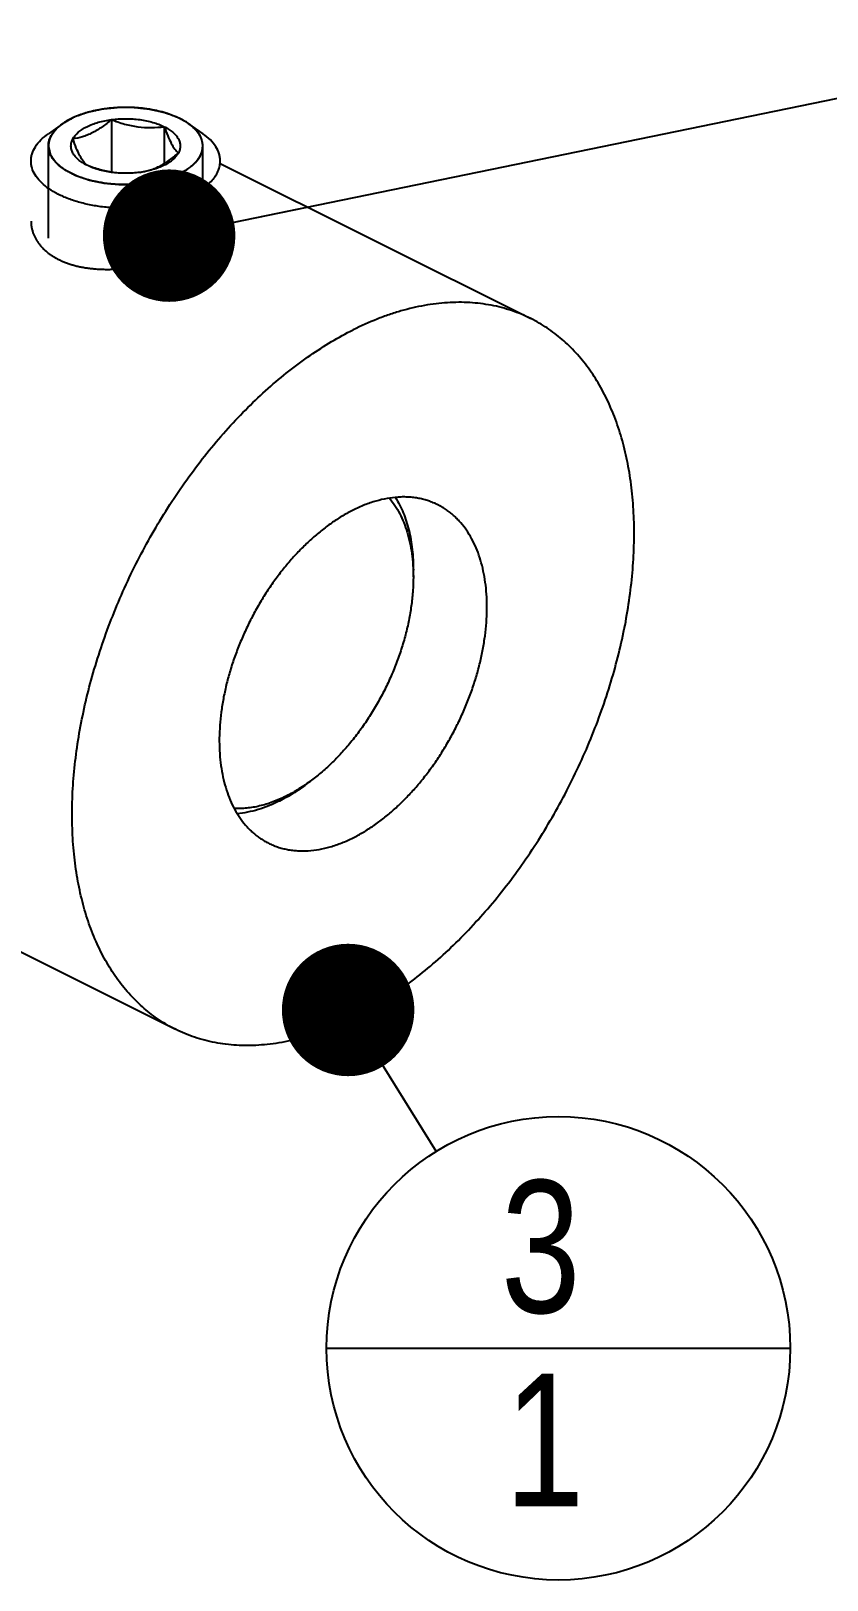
# Model space of a CAD drawing. Header units: millimetres. Extents: x 0 to 210, y 0 to 297.
# Drawn here: x 133.67 to 154.7, y 113.73 to 154.67 of the extents above; entities that cross this region are included whole.
import ezdxf

# ---------------------------------------------------------------- set-up
doc = ezdxf.new("R2010")
doc.units = ezdxf.units.MM
doc.header["$LTSCALE"] = 19.36
doc.layers.get('0').update_dxf_attribs({"linetype": 'CONTINUOUS'})
doc.layers.add('02___PRT_ALL_AXES', color=7, linetype='CONTINUOUS')
doc.styles.get("Standard").update_dxf_attribs({"font": 'txt', "width": 0.85})
doc.styles.add('TEXTSTYLE_5', font='txt', dxfattribs={"width": 0.7})
doc.dimstyles.get("Standard").update_dxf_attribs({"dimtxt": 3.5, "dimasz": 3.5, "dimexe": 1.5, "dimexo": 1, "dimtad": 1, "dimdec": 3, "dimtxsty": 'STANDARD', "dimblk": 'OPEN', "dimblk1": 'OPEN', "dimblk2": 'OPEN', "dimcen": 0.09, "dimadec": 3, "dimazin": 2, "dimtol": 1, "dimtp": 0.001, "dimtm": 0.001, "dimtfac": 1, "dimtdec": 3, "dimtofl": 0, "dimtmove": 0, "dimatfit": 3, "dimldrblk": 'OPEN', "dimfxl": 1, "dimtolj": 1, "dimarcsym": 0})

# ---------------------------------------------------------------- blocks, each defined once
blk = doc.blocks.new('_OPEN')
at = {"color": 0, "linetype": 'BYBLOCK'}
for p, q in [((0, 0), (-1, 0.214)), ((-1, -0.214), (0, 0)), ((-1, 0), (0, 0))]:
    blk.add_line(p, q, dxfattribs=at)
blk = doc.blocks.new('BOM BALLOON 3_BL4', base_point=(147.605, 119.856))
at = {"color": 2, "linetype": 'CONTINUOUS'}
blk.add_line((141.48, 119.856), (153.73, 119.856), dxfattribs=at)
blk.add_circle((147.605, 119.856), 6.125, dxfattribs=at)
at = {"color": 2, "linetype": 'CONTINUOUS', "style": 'TEXTSTYLE_5', "width": 0.808594}
for s, p in [('3', (146.086, 120.794)), ('1', (146.186, 115.681))]:
    blk.add_text(s, height=3.5, dxfattribs=at).set_placement(p)

msp = doc.modelspace()

# ---------------------------------------------------------------- linework, layer by layer
at = {"color": 2, "linetype": 'CONTINUOUS'}
for p, q in [((134.631, 152.3), (134.62, 152.294)), ((134.507, 152.221), (134.505, 152.22)), ((134.51, 152.223), (134.507, 152.221)), ((134.537, 152.241), (134.51, 152.223)), ((137.836, 152.22), (137.811, 152.237)), ((134.131, 149.193), (134.131, 151.631)), ((134.131, 151.631), (134.131, 151.62)), ((138.211, 149.333), (138.211, 151.631))]:
    msp.add_line(p, q, dxfattribs=at)
at = {"color": 7, "linetype": 'CONTINUOUS'}
for p, q in [((143.772, 140.241), (143.772, 140.417)), ((141.085, 134.867), (140.944, 134.761))]:
    msp.add_line(p, q, dxfattribs=at)
at = {"color": 2, "linetype": 'CONTINUOUS'}
for points, knots in [([(134.728, 152.352), (134.724, 152.35), (134.719, 152.347), (134.711, 152.343), (134.706, 152.34), (134.701, 152.338), (134.697, 152.336), (134.694, 152.335), (134.692, 152.333), (134.689, 152.332), (134.688, 152.331), (134.686, 152.33), (134.686, 152.33), (134.685, 152.33), (134.684, 152.329), (134.684, 152.329), (134.683, 152.329), (134.683, 152.329), (134.682, 152.328), (134.682, 152.328), (134.681, 152.327), (134.68, 152.327), (134.678, 152.326), (134.676, 152.325), (134.673, 152.323), (134.671, 152.322), (134.669, 152.321), (134.667, 152.32), (134.666, 152.319), (134.665, 152.319), (134.664, 152.319), (134.664, 152.318), (134.664, 152.318), (134.664, 152.318), (134.663, 152.318), (134.662, 152.317), (134.661, 152.317), (134.659, 152.316), (134.657, 152.314), (134.655, 152.313), (134.653, 152.312), (134.652, 152.312), (134.651, 152.311), (134.65, 152.311), (134.65, 152.311), (134.65, 152.311), (134.649, 152.31), (134.649, 152.31), (134.648, 152.31), (134.647, 152.309), (134.645, 152.308), (134.643, 152.307), (134.641, 152.306), (134.637, 152.303), (134.633, 152.301), (134.631, 152.3)], [0, 0, 0, 0, 0.125, 0.1875, 0.25, 0.3125, 0.34375, 0.375, 0.40625, 0.4375, 0.453125, 0.46875, 0.476562, 0.484375, 0.492188, 0.496094, 0.5, 0.503906, 0.507812, 0.515625, 0.523438, 0.53125, 0.546875, 0.5625, 0.59375, 0.609375, 0.625, 0.640625, 0.65625, 0.660156, 0.664062, 0.666016, 0.667969, 0.671875, 0.679688, 0.6875, 0.703125, 0.71875, 0.75, 0.78125, 0.796875, 0.8125, 0.820312, 0.828125, 0.832031, 0.833984, 0.835938, 0.839844, 0.84375, 0.859375, 0.875, 0.890625, 0.90625, 0.9375, 1, 1, 1, 1]), ([(134.832, 152.4), (134.828, 152.399), (134.822, 152.396), (134.814, 152.392), (134.808, 152.39), (134.803, 152.388), (134.799, 152.386), (134.796, 152.384), (134.793, 152.383), (134.791, 152.382), (134.789, 152.381), (134.788, 152.38), (134.787, 152.38), (134.786, 152.38), (134.785, 152.379), (134.785, 152.379), (134.784, 152.379), (134.784, 152.379), (134.783, 152.378), (134.782, 152.378), (134.781, 152.378), (134.78, 152.377), (134.778, 152.376), (134.776, 152.375), (134.773, 152.374), (134.771, 152.373), (134.769, 152.372), (134.767, 152.371), (134.765, 152.37), (134.764, 152.37), (134.764, 152.369), (134.764, 152.369), (134.763, 152.369), (134.763, 152.369), (134.762, 152.369), (134.761, 152.368), (134.76, 152.368), (134.758, 152.367), (134.756, 152.366), (134.753, 152.364), (134.752, 152.363), (134.75, 152.363), (134.749, 152.362), (134.749, 152.362), (134.748, 152.362), (134.748, 152.362), (134.748, 152.362), (134.747, 152.361), (134.746, 152.361), (134.745, 152.36), (134.743, 152.359), (134.741, 152.358), (134.739, 152.357), (134.734, 152.355), (134.731, 152.353), (134.728, 152.352)], [0, 0, 0, 0, 0.125, 0.1875, 0.25, 0.3125, 0.34375, 0.375, 0.40625, 0.4375, 0.453125, 0.46875, 0.476562, 0.484375, 0.492188, 0.496094, 0.5, 0.503906, 0.507812, 0.515625, 0.523438, 0.53125, 0.546875, 0.5625, 0.59375, 0.609375, 0.625, 0.640625, 0.65625, 0.660156, 0.664062, 0.666016, 0.667969, 0.671875, 0.679688, 0.6875, 0.703125, 0.71875, 0.75, 0.78125, 0.796875, 0.8125, 0.820312, 0.828125, 0.832031, 0.833984, 0.835938, 0.839844, 0.84375, 0.859375, 0.875, 0.890625, 0.90625, 0.9375, 1, 1, 1, 1]), ([(137.811, 152.237), (137.799, 152.244), (137.776, 152.256), (137.74, 152.276), (137.705, 152.295), (137.675, 152.311), (137.652, 152.324), (137.634, 152.334), (137.617, 152.344), (137.599, 152.353), (137.584, 152.361), (137.572, 152.368), (137.564, 152.373), (137.556, 152.377), (137.55, 152.38), (137.546, 152.382), (137.541, 152.385), (137.538, 152.387), (137.535, 152.388), (137.533, 152.389), (137.532, 152.39), (137.53, 152.391), (137.53, 152.391), (137.529, 152.392), (137.528, 152.392), (137.528, 152.392), (137.527, 152.393), (137.526, 152.393), (137.524, 152.393), (137.522, 152.394), (137.52, 152.395), (137.517, 152.396), (137.512, 152.398), (137.507, 152.4), (137.502, 152.402), (137.495, 152.404), (137.486, 152.407), (137.475, 152.411), (137.461, 152.416), (137.443, 152.423), (137.422, 152.43), (137.394, 152.441), (137.358, 152.453), (137.323, 152.466), (137.294, 152.476), (137.273, 152.484), (137.255, 152.49), (137.241, 152.496), (137.231, 152.499), (137.22, 152.503), (137.211, 152.506), (137.204, 152.509), (137.2, 152.511), (137.196, 152.512), (137.193, 152.513), (137.191, 152.514), (137.19, 152.514), (137.189, 152.514), (137.188, 152.515), (137.187, 152.515), (137.186, 152.515), (137.185, 152.515), (137.182, 152.516), (137.179, 152.517), (137.175, 152.518), (137.17, 152.519), (137.162, 152.52), (137.152, 152.523), (137.14, 152.525), (137.128, 152.528), (137.112, 152.532), (137.092, 152.536), (137.068, 152.541), (137.037, 152.548), (136.997, 152.557), (136.957, 152.566), (136.925, 152.573), (136.901, 152.579), (136.881, 152.583), (136.865, 152.587), (136.853, 152.589), (136.841, 152.592), (136.831, 152.594), (136.823, 152.596), (136.818, 152.597), (136.814, 152.598), (136.811, 152.599), (136.809, 152.599), (136.807, 152.6), (136.806, 152.6), (136.805, 152.6), (136.804, 152.6), (136.803, 152.6), (136.801, 152.6), (136.799, 152.601), (136.795, 152.601), (136.791, 152.602), (136.786, 152.602), (136.777, 152.603), (136.767, 152.604), (136.754, 152.606), (136.741, 152.607), (136.724, 152.609), (136.703, 152.611), (136.677, 152.614), (136.643, 152.618), (136.6, 152.622), (136.557, 152.627), (136.523, 152.631), (136.498, 152.633), (136.476, 152.636), (136.459, 152.638), (136.446, 152.639), (136.434, 152.64), (136.423, 152.641), (136.414, 152.642), (136.409, 152.643), (136.405, 152.643), (136.402, 152.644), (136.399, 152.644), (136.397, 152.644), (136.396, 152.644), (136.395, 152.644), (136.394, 152.644), (136.393, 152.644), (136.391, 152.644), (136.389, 152.644), (136.385, 152.645), (136.381, 152.645), (136.376, 152.645), (136.367, 152.645), (136.356, 152.645), (136.343, 152.645), (136.33, 152.645), (136.312, 152.645), (136.29, 152.645), (136.264, 152.645), (136.229, 152.645), (136.186, 152.645), (136.142, 152.645), (136.107, 152.646), (136.081, 152.646), (136.059, 152.646), (136.041, 152.646), (136.028, 152.646), (136.015, 152.646), (136.004, 152.646), (135.995, 152.646), (135.99, 152.646), (135.986, 152.646), (135.982, 152.646), (135.98, 152.646), (135.978, 152.646), (135.977, 152.646), (135.976, 152.646), (135.975, 152.646), (135.974, 152.646), (135.972, 152.646), (135.969, 152.645), (135.966, 152.645), (135.962, 152.645), (135.957, 152.644), (135.948, 152.643), (135.937, 152.642), (135.924, 152.641), (135.912, 152.64), (135.894, 152.638), (135.873, 152.636), (135.847, 152.633), (135.813, 152.63), (135.77, 152.625), (135.727, 152.621), (135.693, 152.618), (135.667, 152.615), (135.646, 152.613), (135.629, 152.611), (135.616, 152.61), (135.603, 152.609), (135.593, 152.607), (135.584, 152.607), (135.579, 152.606), (135.574, 152.606), (135.571, 152.605), (135.568, 152.605), (135.567, 152.605), (135.565, 152.605), (135.565, 152.605), (135.564, 152.604), (135.563, 152.604), (135.561, 152.604), (135.559, 152.603), (135.556, 152.603), (135.552, 152.602), (135.547, 152.601), (135.539, 152.599), (135.529, 152.597), (135.516, 152.594), (135.504, 152.592), (135.488, 152.588), (135.468, 152.584), (135.444, 152.579), (135.412, 152.572), (135.372, 152.563), (135.332, 152.555), (135.3, 152.548), (135.276, 152.543), (135.255, 152.538), (135.239, 152.535), (135.227, 152.532), (135.215, 152.53), (135.205, 152.528), (135.197, 152.526), (135.192, 152.525), (135.188, 152.524), (135.185, 152.523), (135.183, 152.523), (135.181, 152.523), (135.18, 152.522), (135.179, 152.522), (135.178, 152.522), (135.178, 152.522), (135.176, 152.521), (135.174, 152.52), (135.171, 152.519), (135.167, 152.518), (135.163, 152.516), (135.156, 152.514), (135.147, 152.511), (135.136, 152.507), (135.125, 152.503), (135.11, 152.498), (135.092, 152.492), (135.071, 152.484), (135.042, 152.474), (135.006, 152.461), (134.962, 152.446), (134.919, 152.431), (134.875, 152.416), (134.846, 152.405), (134.832, 152.4)], [0, 0, 0, 0, 0.015625, 0.03125, 0.046875, 0.0625, 0.070312, 0.078125, 0.085938, 0.09375, 0.101562, 0.105469, 0.109375, 0.113281, 0.115234, 0.117188, 0.119141, 0.121094, 0.12207, 0.123047, 0.123535, 0.124023, 0.124512, 0.124756, 0.125, 0.125244, 0.125488, 0.125977, 0.126465, 0.126953, 0.12793, 0.128906, 0.130859, 0.132812, 0.134766, 0.136719, 0.140625, 0.144531, 0.148438, 0.15625, 0.164062, 0.171875, 0.1875, 0.203125, 0.210938, 0.21875, 0.226562, 0.230469, 0.234375, 0.238281, 0.242188, 0.244141, 0.246094, 0.24707, 0.248047, 0.249023, 0.249512, 0.249756, 0.25, 0.250244, 0.250488, 0.250977, 0.251953, 0.25293, 0.253906, 0.255859, 0.257812, 0.261719, 0.265625, 0.269531, 0.273438, 0.28125, 0.289062, 0.296875, 0.3125, 0.328125, 0.335938, 0.34375, 0.351562, 0.355469, 0.359375, 0.363281, 0.367188, 0.369141, 0.371094, 0.37207, 0.373047, 0.374023, 0.374512, 0.374756, 0.375, 0.375244, 0.375488, 0.375977, 0.376953, 0.37793, 0.378906, 0.380859, 0.382812, 0.386719, 0.390625, 0.394531, 0.398438, 0.40625, 0.414062, 0.421875, 0.4375, 0.453125, 0.460938, 0.46875, 0.476562, 0.480469, 0.484375, 0.488281, 0.492188, 0.494141, 0.496094, 0.49707, 0.498047, 0.499023, 0.499512, 0.499756, 0.5, 0.500244, 0.500488, 0.500977, 0.501953, 0.50293, 0.503906, 0.505859, 0.507812, 0.511719, 0.515625, 0.519531, 0.523438, 0.53125, 0.539062, 0.546875, 0.5625, 0.578125, 0.585938, 0.59375, 0.601562, 0.605469, 0.609375, 0.613281, 0.617188, 0.619141, 0.621094, 0.62207, 0.623047, 0.624023, 0.624512, 0.624756, 0.625, 0.625244, 0.625488, 0.625977, 0.626953, 0.62793, 0.628906, 0.630859, 0.632812, 0.636719, 0.640625, 0.644531, 0.648438, 0.65625, 0.664062, 0.671875, 0.6875, 0.703125, 0.710938, 0.71875, 0.726562, 0.730469, 0.734375, 0.738281, 0.742188, 0.744141, 0.746094, 0.74707, 0.748047, 0.749023, 0.749512, 0.749756, 0.75, 0.750244, 0.750488, 0.750977, 0.751953, 0.75293, 0.753906, 0.755859, 0.757812, 0.761719, 0.765625, 0.769531, 0.773438, 0.78125, 0.789062, 0.796875, 0.8125, 0.828125, 0.835938, 0.84375, 0.851562, 0.855469, 0.859375, 0.863281, 0.867188, 0.869141, 0.871094, 0.87207, 0.873047, 0.874023, 0.874512, 0.874756, 0.875, 0.875244, 0.875488, 0.875977, 0.876953, 0.87793, 0.878906, 0.880859, 0.882812, 0.886719, 0.890625, 0.894531, 0.898438, 0.90625, 0.914062, 0.921875, 0.9375, 0.953125, 0.96875, 0.984375, 1, 1, 1, 1]), ([(134.505, 152.22), (134.498, 152.214), (134.484, 152.203), (134.467, 152.19), (134.453, 152.179), (134.443, 152.171), (134.432, 152.162), (134.422, 152.154), (134.413, 152.147), (134.407, 152.143), (134.404, 152.14), (134.401, 152.138), (134.399, 152.136), (134.397, 152.134), (134.395, 152.133), (134.395, 152.133), (134.394, 152.132), (134.393, 152.131), (134.393, 152.131), (134.391, 152.129), (134.389, 152.127), (134.386, 152.124), (134.383, 152.121), (134.379, 152.117), (134.373, 152.111), (134.363, 152.101), (134.348, 152.086), (134.334, 152.072), (134.324, 152.062), (134.318, 152.056), (134.314, 152.052), (134.31, 152.048), (134.307, 152.045), (134.305, 152.043), (134.304, 152.042), (134.303, 152.041), (134.302, 152.04), (134.302, 152.04), (134.301, 152.039), (134.3, 152.038), (134.299, 152.036), (134.297, 152.034), (134.296, 152.031), (134.293, 152.028), (134.289, 152.023), (134.283, 152.015), (134.276, 152.006), (134.269, 151.996), (134.262, 151.987), (134.255, 151.978), (134.249, 151.97), (134.244, 151.964), (134.241, 151.959), (134.237, 151.954), (134.234, 151.95), (134.232, 151.947), (134.231, 151.945), (134.229, 151.944), (134.228, 151.943), (134.228, 151.942), (134.227, 151.941), (134.227, 151.94), (134.227, 151.94), (134.227, 151.94), (134.226, 151.94), (134.226, 151.939), (134.225, 151.938), (134.225, 151.937), (134.224, 151.935), (134.223, 151.933), (134.221, 151.93), (134.219, 151.926), (134.217, 151.921), (134.214, 151.917), (134.211, 151.911), (134.207, 151.903), (134.202, 151.893), (134.197, 151.884), (134.192, 151.875), (134.187, 151.865), (134.183, 151.858), (134.18, 151.852), (134.179, 151.849), (134.177, 151.847), (134.176, 151.844), (134.175, 151.843), (134.175, 151.841), (134.174, 151.841), (134.174, 151.84), (134.174, 151.84), (134.174, 151.839), (134.173, 151.838), (134.173, 151.837), (134.172, 151.835), (134.171, 151.832), (134.17, 151.828), (134.169, 151.823), (134.167, 151.816), (134.163, 151.805), (134.158, 151.789), (134.153, 151.773), (134.149, 151.762), (134.147, 151.756), (134.146, 151.751), (134.145, 151.747), (134.144, 151.744), (134.143, 151.742), (134.143, 151.74), (134.142, 151.739), (134.142, 151.739), (134.142, 151.738), (134.142, 151.738), (134.142, 151.737), (134.142, 151.736), (134.142, 151.734), (134.141, 151.732), (134.141, 151.729), (134.141, 151.726), (134.14, 151.72), (134.139, 151.711), (134.138, 151.701), (134.137, 151.691), (134.136, 151.681), (134.134, 151.668), (134.133, 151.651), (134.131, 151.637), (134.131, 151.631)], [0, 0, 0, 0, 0.03125, 0.0625, 0.078125, 0.09375, 0.109375, 0.125, 0.140625, 0.148438, 0.152344, 0.15625, 0.160156, 0.164062, 0.165039, 0.166016, 0.166992, 0.167969, 0.169922, 0.171875, 0.175781, 0.179688, 0.1875, 0.195312, 0.203125, 0.21875, 0.25, 0.28125, 0.296875, 0.304688, 0.3125, 0.320312, 0.324219, 0.328125, 0.330078, 0.332031, 0.333008, 0.333984, 0.334961, 0.335938, 0.339844, 0.34375, 0.347656, 0.351562, 0.359375, 0.375, 0.390625, 0.40625, 0.421875, 0.4375, 0.453125, 0.460938, 0.46875, 0.476562, 0.484375, 0.488281, 0.492188, 0.494141, 0.496094, 0.498047, 0.499023, 0.499512, 0.5, 0.500488, 0.500977, 0.501953, 0.503906, 0.505859, 0.507812, 0.511719, 0.515625, 0.523438, 0.53125, 0.539062, 0.546875, 0.5625, 0.578125, 0.59375, 0.609375, 0.625, 0.640625, 0.648438, 0.652344, 0.65625, 0.660156, 0.664062, 0.665039, 0.666016, 0.666504, 0.666992, 0.667969, 0.669922, 0.671875, 0.675781, 0.679688, 0.6875, 0.695312, 0.703125, 0.71875, 0.75, 0.78125, 0.796875, 0.804688, 0.8125, 0.820312, 0.824219, 0.828125, 0.830078, 0.832031, 0.833008, 0.833496, 0.833984, 0.834961, 0.835938, 0.839844, 0.84375, 0.847656, 0.851562, 0.859375, 0.875, 0.890625, 0.90625, 0.921875, 0.9375, 0.96875, 1, 1, 1, 1]), ([(134.62, 152.294), (134.617, 152.292), (134.612, 152.289), (134.605, 152.285), (134.6, 152.281), (134.595, 152.278), (134.59, 152.275), (134.585, 152.272), (134.579, 152.269), (134.575, 152.266), (134.57, 152.263), (134.565, 152.26), (134.562, 152.258), (134.56, 152.256), (134.558, 152.255), (134.556, 152.254), (134.555, 152.253), (134.554, 152.253), (134.554, 152.253), (134.553, 152.252), (134.553, 152.252), (134.552, 152.251), (134.551, 152.251), (134.549, 152.249), (134.546, 152.248), (134.542, 152.245), (134.539, 152.243), (134.537, 152.241)], [0, 0, 0, 0, 0.125, 0.1875, 0.25, 0.3125, 0.375, 0.4375, 0.5, 0.5625, 0.625, 0.6875, 0.71875, 0.75, 0.78125, 0.796875, 0.8125, 0.820312, 0.828125, 0.832031, 0.835938, 0.84375, 0.859375, 0.875, 0.90625, 0.9375, 1, 1, 1, 1]), ([(138.211, 151.631), (138.21, 151.637), (138.209, 151.65), (138.207, 151.666), (138.206, 151.679), (138.205, 151.689), (138.204, 151.698), (138.203, 151.708), (138.202, 151.716), (138.201, 151.722), (138.201, 151.725), (138.201, 151.727), (138.2, 151.73), (138.2, 151.732), (138.2, 151.733), (138.2, 151.733), (138.2, 151.734), (138.2, 151.734), (138.2, 151.735), (138.199, 151.736), (138.199, 151.737), (138.198, 151.739), (138.197, 151.743), (138.196, 151.747), (138.195, 151.751), (138.193, 151.758), (138.189, 151.769), (138.185, 151.782), (138.182, 151.794), (138.179, 151.804), (138.176, 151.812), (138.174, 151.818), (138.173, 151.823), (138.172, 151.827), (138.171, 151.83), (138.17, 151.832), (138.169, 151.834), (138.169, 151.835), (138.169, 151.835), (138.169, 151.836), (138.169, 151.836), (138.168, 151.837), (138.168, 151.838), (138.167, 151.84), (138.166, 151.842), (138.164, 151.845), (138.163, 151.848), (138.16, 151.854), (138.155, 151.862), (138.15, 151.871), (138.145, 151.881), (138.14, 151.891), (138.135, 151.9), (138.13, 151.91), (138.126, 151.918), (138.123, 151.925), (138.121, 151.929), (138.119, 151.932), (138.118, 151.934), (138.117, 151.936), (138.116, 151.938), (138.115, 151.938), (138.115, 151.939), (138.115, 151.94), (138.114, 151.94), (138.113, 151.942), (138.112, 151.944), (138.11, 151.946), (138.108, 151.949), (138.105, 151.953), (138.1, 151.959), (138.095, 151.966), (138.088, 151.975), (138.081, 151.984), (138.074, 151.993), (138.068, 152.003), (138.061, 152.012), (138.055, 152.019), (138.051, 152.024), (138.049, 152.027), (138.047, 152.03), (138.046, 152.032), (138.044, 152.034), (138.043, 152.035), (138.043, 152.035), (138.043, 152.036), (138.042, 152.037), (138.041, 152.038), (138.04, 152.039), (138.038, 152.041), (138.035, 152.044), (138.031, 152.047), (138.027, 152.052), (138.021, 152.057), (138.011, 152.068), (138, 152.079), (137.988, 152.091), (137.98, 152.099), (137.973, 152.107), (137.967, 152.112), (137.963, 152.117), (137.959, 152.12), (137.956, 152.123), (137.955, 152.125), (137.953, 152.126), (137.952, 152.127), (137.952, 152.128), (137.951, 152.128), (137.951, 152.129), (137.95, 152.129), (137.949, 152.13), (137.947, 152.132), (137.944, 152.134), (137.941, 152.136), (137.938, 152.139), (137.932, 152.144), (137.923, 152.151), (137.912, 152.16), (137.901, 152.168), (137.89, 152.177), (137.876, 152.188), (137.858, 152.202), (137.843, 152.214), (137.836, 152.22)], [0, 0, 0, 0, 0.03125, 0.0625, 0.078125, 0.09375, 0.109375, 0.125, 0.140625, 0.148438, 0.152344, 0.15625, 0.160156, 0.164062, 0.165039, 0.166016, 0.166504, 0.166992, 0.167969, 0.169922, 0.171875, 0.175781, 0.179688, 0.1875, 0.195312, 0.203125, 0.21875, 0.25, 0.265625, 0.28125, 0.296875, 0.304688, 0.3125, 0.320312, 0.324219, 0.328125, 0.330078, 0.332031, 0.333008, 0.333496, 0.333984, 0.334961, 0.335938, 0.339844, 0.34375, 0.347656, 0.351562, 0.359375, 0.375, 0.390625, 0.40625, 0.421875, 0.4375, 0.453125, 0.46875, 0.476562, 0.484375, 0.488281, 0.492188, 0.496094, 0.498047, 0.499023, 0.5, 0.500977, 0.501953, 0.503906, 0.507812, 0.511719, 0.515625, 0.523438, 0.53125, 0.546875, 0.5625, 0.578125, 0.59375, 0.609375, 0.625, 0.640625, 0.648438, 0.652344, 0.65625, 0.660156, 0.664062, 0.665039, 0.666016, 0.666992, 0.667969, 0.669922, 0.671875, 0.675781, 0.679688, 0.6875, 0.695312, 0.703125, 0.71875, 0.75, 0.765625, 0.78125, 0.796875, 0.804688, 0.8125, 0.820312, 0.824219, 0.828125, 0.830078, 0.832031, 0.833008, 0.833496, 0.833984, 0.834961, 0.835938, 0.839844, 0.84375, 0.847656, 0.851562, 0.859375, 0.875, 0.890625, 0.90625, 0.921875, 0.9375, 0.96875, 1, 1, 1, 1]), ([(134.131, 151.62), (134.134, 151.608), (134.139, 151.583), (134.148, 151.546), (134.155, 151.515), (134.161, 151.49), (134.165, 151.472), (134.169, 151.457), (134.172, 151.444), (134.174, 151.437), (134.175, 151.43), (134.176, 151.426), (134.177, 151.421), (134.178, 151.417), (134.179, 151.414), (134.18, 151.412), (134.18, 151.41), (134.18, 151.408), (134.181, 151.407), (134.181, 151.406), (134.181, 151.405), (134.181, 151.405), (134.182, 151.404), (134.183, 151.403), (134.183, 151.402), (134.184, 151.4), (134.186, 151.398), (134.187, 151.396), (134.189, 151.393), (134.193, 151.388), (134.198, 151.381), (134.204, 151.372), (134.21, 151.363), (134.216, 151.354), (134.224, 151.342), (134.234, 151.328), (134.246, 151.31), (134.258, 151.293), (134.27, 151.275), (134.28, 151.26), (134.288, 151.248), (134.294, 151.24), (134.3, 151.231), (134.305, 151.224), (134.309, 151.218), (134.312, 151.213), (134.315, 151.21), (134.317, 151.207), (134.318, 151.205), (134.319, 151.203), (134.32, 151.202), (134.321, 151.201), (134.321, 151.201), (134.321, 151.2), (134.322, 151.2), (134.322, 151.2), (134.322, 151.199), (134.322, 151.199), (134.323, 151.199), (134.324, 151.198), (134.326, 151.196), (134.328, 151.194), (134.332, 151.191), (134.336, 151.188), (134.34, 151.184), (134.347, 151.179), (134.355, 151.172), (134.365, 151.164), (134.377, 151.153), (134.393, 151.14), (134.413, 151.124), (134.432, 151.108), (134.451, 151.092), (134.47, 151.076), (134.486, 151.063), (134.499, 151.052), (134.509, 151.044), (134.518, 151.036), (134.527, 151.03), (134.533, 151.024), (134.537, 151.021), (134.54, 151.019), (134.541, 151.018), (134.543, 151.017), (134.544, 151.016), (134.544, 151.015), (134.545, 151.015), (134.545, 151.014), (134.546, 151.014), (134.546, 151.014), (134.546, 151.014), (134.547, 151.013), (134.549, 151.012), (134.551, 151.011), (134.554, 151.009), (134.558, 151.008), (134.562, 151.005), (134.567, 151.003), (134.573, 150.999), (134.58, 150.996), (134.588, 150.991), (134.599, 150.986), (134.612, 150.979), (134.629, 150.97), (134.65, 150.959), (134.676, 150.945), (134.701, 150.931), (134.727, 150.918), (134.752, 150.904), (134.774, 150.893), (134.791, 150.884), (134.801, 150.878), (134.81, 150.874), (134.816, 150.87), (134.823, 150.867), (134.828, 150.864), (134.832, 150.862), (134.835, 150.86), (134.838, 150.859), (134.84, 150.858), (134.842, 150.857), (134.842, 150.856), (134.843, 150.856), (134.844, 150.856), (134.844, 150.856), (134.846, 150.855), (134.847, 150.855), (134.851, 150.853), (134.857, 150.851), (134.865, 150.849), (134.875, 150.845), (134.888, 150.841), (134.903, 150.836), (134.918, 150.83), (134.934, 150.825), (134.954, 150.818), (134.98, 150.809), (135.01, 150.799), (135.041, 150.788), (135.072, 150.778), (135.097, 150.769), (135.118, 150.762), (135.133, 150.756), (135.149, 150.751), (135.161, 150.747), (135.172, 150.743), (135.179, 150.741), (135.186, 150.738), (135.191, 150.737), (135.194, 150.736), (135.197, 150.735), (135.198, 150.734), (135.199, 150.734), (135.2, 150.733), (135.202, 150.733), (135.203, 150.733), (135.205, 150.733), (135.208, 150.732), (135.211, 150.731), (135.216, 150.73), (135.221, 150.729), (135.228, 150.728), (135.237, 150.726), (135.249, 150.724), (135.269, 150.719), (135.297, 150.714), (135.332, 150.706), (135.366, 150.699), (135.401, 150.692), (135.435, 150.685), (135.47, 150.678), (135.504, 150.671), (135.533, 150.665), (135.556, 150.66), (135.57, 150.658), (135.58, 150.655), (135.586, 150.654), (135.59, 150.653), (135.594, 150.653), (135.597, 150.652), (135.599, 150.652), (135.6, 150.651), (135.601, 150.651), (135.602, 150.651), (135.604, 150.651), (135.606, 150.651), (135.609, 150.651), (135.613, 150.65), (135.619, 150.65), (135.626, 150.649), (135.636, 150.648), (135.648, 150.647), (135.663, 150.646), (135.681, 150.644), (135.7, 150.642), (135.724, 150.64), (135.755, 150.638), (135.791, 150.634), (135.828, 150.631), (135.865, 150.628), (135.902, 150.624), (135.932, 150.622), (135.957, 150.62), (135.975, 150.618), (135.99, 150.617), (136.002, 150.615), (136.012, 150.615), (136.019, 150.614), (136.024, 150.614), (136.026, 150.613), (136.027, 150.613), (136.028, 150.613), (136.029, 150.613), (136.03, 150.613), (136.032, 150.613), (136.035, 150.613), (136.039, 150.613), (136.044, 150.613), (136.05, 150.614), (136.058, 150.614), (136.07, 150.614), (136.086, 150.614), (136.104, 150.615), (136.129, 150.615), (136.16, 150.616), (136.197, 150.616), (136.235, 150.617), (136.272, 150.618), (136.309, 150.618), (136.34, 150.619), (136.365, 150.619), (136.384, 150.62), (136.402, 150.62), (136.418, 150.62), (136.43, 150.621), (136.438, 150.621), (136.444, 150.621), (136.449, 150.621), (136.453, 150.621), (136.457, 150.621), (136.46, 150.621), (136.462, 150.621), (136.463, 150.621), (136.465, 150.622), (136.468, 150.622), (136.472, 150.622), (136.478, 150.623), (136.485, 150.624), (136.497, 150.626), (136.512, 150.628), (136.53, 150.63), (136.548, 150.632), (136.573, 150.635), (136.603, 150.639), (136.639, 150.644), (136.675, 150.648), (136.711, 150.653), (136.747, 150.657), (136.783, 150.662), (136.813, 150.666), (136.834, 150.669), (136.846, 150.67), (136.855, 150.671), (136.863, 150.672), (136.869, 150.673), (136.873, 150.674), (136.877, 150.674), (136.88, 150.674), (136.881, 150.675), (136.882, 150.675), (136.883, 150.675), (136.885, 150.675), (136.887, 150.676), (136.891, 150.677), (136.895, 150.678), (136.9, 150.679), (136.907, 150.681), (136.916, 150.683), (136.927, 150.686), (136.941, 150.689), (136.957, 150.694), (136.974, 150.698), (136.996, 150.703), (137.024, 150.71), (137.057, 150.718), (137.091, 150.727), (137.124, 150.735), (137.152, 150.742), (137.174, 150.748), (137.191, 150.752), (137.207, 150.756), (137.224, 150.76), (137.238, 150.764), (137.248, 150.766), (137.253, 150.767), (137.258, 150.768), (137.262, 150.769), (137.265, 150.77), (137.268, 150.771), (137.27, 150.771), (137.271, 150.772), (137.272, 150.772), (137.274, 150.773), (137.275, 150.774), (137.278, 150.775), (137.282, 150.776), (137.288, 150.779), (137.296, 150.782), (137.306, 150.786), (137.318, 150.791), (137.333, 150.797), (137.352, 150.805), (137.387, 150.818), (137.436, 150.838), (137.495, 150.862), (137.554, 150.886), (137.593, 150.902), (137.613, 150.909)], [0, 0, 0, 0, 0.015625, 0.03125, 0.046875, 0.054688, 0.0625, 0.070312, 0.074219, 0.078125, 0.080078, 0.082031, 0.083984, 0.085938, 0.086914, 0.087891, 0.088867, 0.089355, 0.089844, 0.090332, 0.090576, 0.09082, 0.091309, 0.091797, 0.092285, 0.092773, 0.09375, 0.094727, 0.095703, 0.097656, 0.101562, 0.105469, 0.109375, 0.113281, 0.117188, 0.125, 0.132812, 0.140625, 0.148438, 0.15625, 0.160156, 0.164062, 0.167969, 0.171875, 0.173828, 0.175781, 0.177734, 0.178711, 0.179688, 0.180176, 0.180664, 0.181152, 0.181396, 0.181641, 0.181763, 0.181824, 0.181885, 0.182007, 0.182129, 0.182617, 0.183594, 0.18457, 0.185547, 0.1875, 0.189453, 0.191406, 0.195312, 0.199219, 0.203125, 0.210938, 0.21875, 0.226562, 0.234375, 0.242188, 0.25, 0.253906, 0.257812, 0.261719, 0.265625, 0.267578, 0.269531, 0.270508, 0.270996, 0.271484, 0.271973, 0.272217, 0.272461, 0.272583, 0.272705, 0.272827, 0.272949, 0.273193, 0.273438, 0.274414, 0.275391, 0.276367, 0.277344, 0.279297, 0.28125, 0.283203, 0.285156, 0.289062, 0.292969, 0.296875, 0.304688, 0.3125, 0.320312, 0.328125, 0.335938, 0.34375, 0.347656, 0.351562, 0.353516, 0.355469, 0.357422, 0.359375, 0.360352, 0.361328, 0.362305, 0.362793, 0.363281, 0.363525, 0.363647, 0.36377, 0.364014, 0.364258, 0.364746, 0.365234, 0.367188, 0.369141, 0.371094, 0.375, 0.378906, 0.382812, 0.386719, 0.390625, 0.398438, 0.40625, 0.414062, 0.421875, 0.429688, 0.433594, 0.4375, 0.441406, 0.445312, 0.447266, 0.449219, 0.451172, 0.452148, 0.453125, 0.453613, 0.454102, 0.454346, 0.45459, 0.454834, 0.455078, 0.455566, 0.456055, 0.457031, 0.458008, 0.458984, 0.460938, 0.462891, 0.464844, 0.46875, 0.476562, 0.484375, 0.492188, 0.5, 0.507812, 0.515625, 0.523438, 0.53125, 0.535156, 0.539062, 0.541016, 0.541992, 0.542969, 0.543945, 0.544434, 0.544922, 0.545166, 0.54541, 0.545654, 0.545898, 0.546387, 0.546875, 0.547852, 0.548828, 0.550781, 0.552734, 0.554688, 0.558594, 0.5625, 0.566406, 0.570312, 0.578125, 0.585938, 0.59375, 0.601562, 0.609375, 0.617188, 0.621094, 0.625, 0.628906, 0.630859, 0.632812, 0.634766, 0.635742, 0.635986, 0.63623, 0.636353, 0.636475, 0.636719, 0.637207, 0.637695, 0.638672, 0.639648, 0.640625, 0.642578, 0.644531, 0.648438, 0.652344, 0.65625, 0.664062, 0.671875, 0.679688, 0.6875, 0.695312, 0.703125, 0.707031, 0.710938, 0.714844, 0.71875, 0.720703, 0.722656, 0.723633, 0.724609, 0.725586, 0.726562, 0.727051, 0.727295, 0.727539, 0.728027, 0.728516, 0.729492, 0.730469, 0.732422, 0.734375, 0.738281, 0.742188, 0.746094, 0.75, 0.757812, 0.765625, 0.773438, 0.78125, 0.789062, 0.796875, 0.804688, 0.808594, 0.810547, 0.8125, 0.814453, 0.81543, 0.816406, 0.817383, 0.817871, 0.818115, 0.818359, 0.818604, 0.818848, 0.819336, 0.820312, 0.821289, 0.822266, 0.824219, 0.826172, 0.828125, 0.832031, 0.835938, 0.839844, 0.84375, 0.851562, 0.859375, 0.867188, 0.875, 0.882812, 0.886719, 0.890625, 0.894531, 0.898438, 0.902344, 0.904297, 0.905273, 0.90625, 0.907227, 0.908203, 0.908691, 0.90918, 0.909424, 0.909668, 0.910156, 0.910645, 0.911133, 0.912109, 0.914062, 0.916016, 0.917969, 0.921875, 0.925781, 0.929688, 0.9375, 0.953125, 0.96875, 0.984375, 1, 1, 1, 1]), ([(137.613, 150.909), (137.624, 150.916), (137.646, 150.928), (137.673, 150.943), (137.694, 150.956), (137.711, 150.965), (137.727, 150.974), (137.743, 150.984), (137.757, 150.991), (137.766, 150.997), (137.772, 151), (137.776, 151.002), (137.78, 151.004), (137.783, 151.006), (137.785, 151.007), (137.786, 151.008), (137.787, 151.008), (137.787, 151.009), (137.788, 151.009), (137.79, 151.011), (137.792, 151.012), (137.795, 151.014), (137.8, 151.018), (137.806, 151.022), (137.813, 151.028), (137.822, 151.035), (137.834, 151.043), (137.848, 151.054), (137.862, 151.064), (137.876, 151.075), (137.89, 151.086), (137.902, 151.094), (137.911, 151.101), (137.918, 151.107), (137.924, 151.111), (137.929, 151.115), (137.932, 151.117), (137.934, 151.118), (137.936, 151.12), (137.937, 151.12), (137.937, 151.121), (137.938, 151.121), (137.938, 151.122), (137.939, 151.123), (137.94, 151.124), (137.942, 151.126), (137.945, 151.128), (137.947, 151.131), (137.951, 151.135), (137.957, 151.141), (137.966, 151.15), (137.977, 151.161), (137.988, 151.172), (137.999, 151.183), (138.01, 151.194), (138.019, 151.204), (138.027, 151.211), (138.032, 151.217), (138.037, 151.222), (138.042, 151.227), (138.046, 151.23), (138.048, 151.233), (138.05, 151.235), (138.051, 151.236), (138.052, 151.237), (138.053, 151.238), (138.054, 151.238), (138.054, 151.239), (138.054, 151.239), (138.054, 151.24), (138.055, 151.24), (138.056, 151.242), (138.057, 151.243), (138.058, 151.245), (138.06, 151.248), (138.063, 151.252), (138.066, 151.257), (138.07, 151.263), (138.074, 151.269), (138.08, 151.277), (138.087, 151.287), (138.095, 151.299), (138.103, 151.311), (138.111, 151.323), (138.118, 151.333), (138.123, 151.341), (138.127, 151.347), (138.131, 151.352), (138.134, 151.356), (138.136, 151.359), (138.137, 151.361), (138.139, 151.363), (138.139, 151.364), (138.14, 151.365), (138.141, 151.366), (138.141, 151.367), (138.141, 151.367), (138.142, 151.368), (138.142, 151.369), (138.143, 151.371), (138.144, 151.374), (138.145, 151.378), (138.147, 151.383), (138.15, 151.389), (138.152, 151.395), (138.155, 151.401), (138.158, 151.409), (138.162, 151.419), (138.167, 151.431), (138.172, 151.443), (138.176, 151.455), (138.181, 151.466), (138.184, 151.474), (138.186, 151.48), (138.188, 151.485), (138.19, 151.489), (138.191, 151.491), (138.192, 151.493), (138.192, 151.495), (138.192, 151.495), (138.193, 151.496), (138.193, 151.496), (138.193, 151.497), (138.193, 151.498), (138.193, 151.499), (138.193, 151.502), (138.194, 151.504), (138.194, 151.507), (138.195, 151.512), (138.196, 151.519), (138.197, 151.529), (138.199, 151.542), (138.2, 151.555), (138.202, 151.567), (138.204, 151.584), (138.207, 151.605), (138.209, 151.622), (138.211, 151.631)], [0, 0, 0, 0, 0.03125, 0.0625, 0.078125, 0.09375, 0.109375, 0.125, 0.140625, 0.148438, 0.152344, 0.15625, 0.160156, 0.164062, 0.165039, 0.166016, 0.166504, 0.166992, 0.167969, 0.169922, 0.171875, 0.175781, 0.179688, 0.1875, 0.195312, 0.203125, 0.21875, 0.234375, 0.25, 0.265625, 0.28125, 0.296875, 0.304688, 0.3125, 0.320312, 0.324219, 0.328125, 0.330078, 0.332031, 0.333008, 0.333496, 0.333984, 0.334961, 0.335938, 0.337891, 0.339844, 0.34375, 0.347656, 0.351562, 0.359375, 0.375, 0.390625, 0.40625, 0.421875, 0.4375, 0.453125, 0.460938, 0.46875, 0.476562, 0.484375, 0.488281, 0.492188, 0.494141, 0.496094, 0.498047, 0.499023, 0.499512, 0.5, 0.500488, 0.500977, 0.501953, 0.503906, 0.505859, 0.507812, 0.511719, 0.515625, 0.523438, 0.53125, 0.539062, 0.546875, 0.5625, 0.578125, 0.59375, 0.609375, 0.625, 0.632812, 0.640625, 0.648438, 0.652344, 0.65625, 0.660156, 0.662109, 0.664062, 0.665039, 0.666016, 0.666504, 0.666992, 0.667969, 0.669922, 0.671875, 0.675781, 0.679688, 0.6875, 0.695312, 0.703125, 0.710938, 0.71875, 0.734375, 0.75, 0.765625, 0.78125, 0.796875, 0.804688, 0.8125, 0.820312, 0.824219, 0.828125, 0.830078, 0.832031, 0.833008, 0.833496, 0.833984, 0.834961, 0.835938, 0.837891, 0.839844, 0.84375, 0.847656, 0.851562, 0.859375, 0.875, 0.890625, 0.90625, 0.921875, 0.9375, 0.96875, 1, 1, 1, 1])]:
    msp.add_open_spline(points, degree=3, knots=knots, dxfattribs=at)
at = {"color": 7, "linetype": 'CONTINUOUS'}
for points, knots in [([(144.417, 142.149), (144.378, 142.169), (144.298, 142.205), (144.175, 142.252), (144.048, 142.29), (143.918, 142.319), (143.784, 142.34), (143.648, 142.352), (143.508, 142.356), (143.318, 142.349), (143.074, 142.319), (142.777, 142.249), (142.477, 142.146), (142.28, 142.057), (142.181, 142.007)], [0, 0, 0, 0, 0.056412, 0.112996, 0.169919, 0.227347, 0.285433, 0.344324, 0.404153, 0.465041, 0.59036, 0.721022, 0.857487, 1, 1, 1, 1]), ([(142.181, 133.347), (142.273, 133.393), (142.457, 133.494), (142.727, 133.668), (142.993, 133.865), (143.254, 134.084), (143.509, 134.324), (143.757, 134.584), (143.995, 134.862), (144.222, 135.157), (144.437, 135.466), (144.639, 135.789), (144.827, 136.122), (144.999, 136.465), (145.155, 136.815), (145.293, 137.17), (145.413, 137.527), (145.514, 137.886), (145.595, 138.244), (145.656, 138.598), (145.697, 138.947), (145.718, 139.288), (145.717, 139.62), (145.696, 139.94), (145.654, 140.248), (145.591, 140.54), (145.509, 140.816), (145.407, 141.073), (145.285, 141.311), (145.146, 141.527), (145.013, 141.689), (144.9, 141.807), (144.811, 141.888), (144.718, 141.963), (144.621, 142.032), (144.521, 142.095), (144.452, 142.132), (144.417, 142.149)], [0, 0, 0, 0, 0.029379, 0.059824, 0.091293, 0.123726, 0.157049, 0.191169, 0.225985, 0.261385, 0.297247, 0.333447, 0.369852, 0.40633, 0.442746, 0.478967, 0.514862, 0.550304, 0.585172, 0.619353, 0.652744, 0.685254, 0.716804, 0.747334, 0.776801, 0.805186, 0.832491, 0.858749, 0.884021, 0.908401, 0.932015, 0.943588, 0.95503, 0.966367, 0.977624, 0.988825, 1, 1, 1, 1]), ([(143.141, 142.325), (143.193, 142.263), (143.291, 142.13), (143.417, 141.912), (143.526, 141.674), (143.615, 141.418), (143.685, 141.144), (143.735, 140.855), (143.765, 140.552), (143.772, 140.346), (143.772, 140.241)], [0, 0, 0, 0, 0.109249, 0.222321, 0.33974, 0.461875, 0.588946, 0.721036, 0.858104, 1, 1, 1, 1]), ([(143.299, 142.344), (143.338, 142.281), (143.412, 142.148), (143.507, 141.937), (143.588, 141.713), (143.655, 141.475), (143.707, 141.225), (143.745, 140.965), (143.767, 140.694), (143.772, 140.51), (143.772, 140.417)], [0, 0, 0, 0, 0.11132, 0.226253, 0.345049, 0.467872, 0.594803, 0.725852, 0.860958, 1, 1, 1, 1]), ([(142.181, 142.007), (142.089, 141.961), (141.905, 141.86), (141.635, 141.687), (141.369, 141.49), (141.108, 141.271), (140.853, 141.031), (140.605, 140.771), (140.367, 140.492), (140.14, 140.198), (139.925, 139.888), (139.722, 139.566), (139.535, 139.232), (139.363, 138.89), (139.207, 138.54), (139.069, 138.185), (138.949, 137.827), (138.848, 137.469), (138.767, 137.111), (138.705, 136.757), (138.665, 136.408), (138.644, 136.067), (138.645, 135.735), (138.666, 135.414), (138.708, 135.107), (138.771, 134.814), (138.853, 134.539), (138.955, 134.282), (139.077, 134.044), (139.216, 133.828), (139.348, 133.665), (139.462, 133.548), (139.551, 133.467), (139.644, 133.391), (139.741, 133.322), (139.841, 133.26), (139.91, 133.223), (139.945, 133.205)], [0, 0, 0, 0, 0.029379, 0.059824, 0.091293, 0.123726, 0.157049, 0.191169, 0.225985, 0.261385, 0.297247, 0.333447, 0.369852, 0.40633, 0.442746, 0.478967, 0.514862, 0.550304, 0.585172, 0.619353, 0.652744, 0.685254, 0.716804, 0.747334, 0.776801, 0.805186, 0.832491, 0.858749, 0.884021, 0.908401, 0.932015, 0.943588, 0.95503, 0.966367, 0.977624, 0.988825, 1, 1, 1, 1]), ([(143.772, 140.241), (143.772, 140.121), (143.763, 139.879), (143.726, 139.511), (143.665, 139.137), (143.58, 138.759), (143.472, 138.379), (143.342, 138.001), (143.19, 137.626), (143.018, 137.259), (142.827, 136.901), (142.619, 136.555), (142.394, 136.223), (142.155, 135.909), (141.903, 135.614), (141.641, 135.341), (141.369, 135.091), (141.18, 134.938), (141.085, 134.867)], [0, 0, 0, 0, 0.057721, 0.117265, 0.178434, 0.241004, 0.304723, 0.36932, 0.434511, 0.5, 0.565489, 0.63068, 0.695277, 0.758996, 0.821566, 0.882735, 0.942279, 1, 1, 1, 1]), ([(140.944, 134.761), (140.83, 134.675), (140.6, 134.517), (140.358, 134.38), (140.236, 134.319)], [0, 0, 0, 0, 0.511427, 1, 1, 1, 1]), ([(141.085, 134.867), (140.977, 134.786), (140.759, 134.635), (140.529, 134.505), (140.413, 134.448)], [0, 0, 0, 0, 0.511427, 1, 1, 1, 1]), ([(140.413, 134.448), (140.298, 134.39), (140.069, 134.289), (139.773, 134.198), (139.54, 134.151), (139.371, 134.128), (139.204, 134.117), (139.094, 134.118), (139.039, 134.121)], [0, 0, 0, 0, 0.269919, 0.525767, 0.648737, 0.768599, 0.88559, 1, 1, 1, 1]), ([(140.236, 134.319), (140.143, 134.273), (139.958, 134.189), (139.675, 134.089), (139.396, 134.019), (139.21, 133.991), (139.118, 133.983)], [0, 0, 0, 0, 0.26543, 0.520271, 0.764894, 1, 1, 1, 1]), ([(139.945, 133.205), (139.984, 133.186), (140.064, 133.149), (140.187, 133.103), (140.314, 133.065), (140.444, 133.036), (140.578, 133.015), (140.714, 133.003), (140.853, 132.999), (141.044, 133.005), (141.288, 133.036), (141.584, 133.106), (141.885, 133.209), (142.082, 133.298), (142.181, 133.347)], [0, 0, 0, 0, 0.056412, 0.112996, 0.169919, 0.227347, 0.285433, 0.344324, 0.404153, 0.465041, 0.59036, 0.721022, 0.857487, 1, 1, 1, 1])]:
    msp.add_open_spline(points, degree=3, knots=knots, dxfattribs=at)
at = {"layer": '02___PRT_ALL_AXES', "color": 7, "linetype": 'CONTINUOUS'}
for p, q in [((135.797, 152.328), (135.797, 150.938)), ((134.505, 152.22), (134.129, 151.954)), ((137.191, 152.141), (137.191, 151.168)), ((137.836, 152.22), (138.212, 151.954)), ((138.671, 151.172), (146.877, 147.069)), ((129, 132.528), (137.485, 128.286))]:
    msp.add_line(p, q, dxfattribs=at)
for points, knots in [([(134.505, 152.22), (134.522, 152.232), (134.594, 152.28), (134.669, 152.322), (134.728, 152.352)], [0, 0, 0, 0, 0.23963, 1, 1, 1, 1]), ([(137.836, 152.22), (137.744, 152.284), (137.533, 152.4), (137.176, 152.527), (136.773, 152.614), (136.342, 152.655), (135.903, 152.65), (135.477, 152.598), (135.083, 152.503), (134.839, 152.407), (134.728, 152.352)], [0, 0, 0, 0, 0.10444, 0.222519, 0.351251, 0.486551, 0.623742, 0.757989, 0.884703, 1, 1, 1, 1]), ([(134.776, 151.817), (134.812, 151.884), (134.893, 151.976), (135.027, 152.075), (135.152, 152.145), (135.294, 152.207), (135.508, 152.278), (135.68, 152.312), (135.797, 152.328)], [0, 0, 0, 0, 0.192145, 0.303513, 0.425329, 0.557092, 0.697787, 1, 1, 1, 1]), ([(135.797, 152.328), (135.716, 152.259), (135.554, 152.13), (135.336, 151.996), (135.16, 151.917), (134.991, 151.858), (134.862, 151.83), (134.776, 151.817)], [0, 0, 0, 0, 0.276543, 0.536551, 0.659077, 0.776702, 1, 1, 1, 1]), ([(135.797, 152.328), (135.921, 152.344), (136.171, 152.36), (136.539, 152.337), (136.883, 152.267), (137.096, 152.189), (137.191, 152.141)], [0, 0, 0, 0, 0.26283, 0.525653, 0.775223, 1, 1, 1, 1]), ([(135.797, 152.328), (135.91, 152.283), (136.138, 152.204), (136.491, 152.129), (136.844, 152.109), (137.077, 152.127), (137.191, 152.141)], [0, 0, 0, 0, 0.255908, 0.50889, 0.757018, 1, 1, 1, 1]), ([(133.671, 151.232), (133.671, 151.264), (133.676, 151.329), (133.706, 151.46), (133.785, 151.622), (133.933, 151.801), (134.059, 151.905), (134.129, 151.954)], [0, 0, 0, 0, 0.108602, 0.2191, 0.452043, 0.710336, 1, 1, 1, 1]), ([(134.131, 151.631), (134.131, 151.683), (134.148, 151.793), (134.224, 151.949), (134.345, 152.095), (134.448, 152.179), (134.505, 152.22)], [0, 0, 0, 0, 0.218615, 0.451706, 0.710158, 1, 1, 1, 1]), ([(137.191, 152.141), (137.234, 152.12), (137.314, 152.075), (137.419, 151.997), (137.504, 151.912), (137.567, 151.822), (137.605, 151.727), (137.618, 151.631), (137.605, 151.534), (137.58, 151.473), (137.565, 151.444)], [0, 0, 0, 0, 0.160898, 0.308016, 0.441541, 0.562864, 0.674754, 0.78143, 0.888116, 1, 1, 1, 1]), ([(137.191, 152.141), (137.22, 152.059), (137.276, 151.908), (137.367, 151.707), (137.46, 151.554), (137.531, 151.475), (137.565, 151.444)], [0, 0, 0, 0, 0.325821, 0.605522, 0.827748, 1, 1, 1, 1]), ([(138.211, 151.631), (138.211, 151.683), (138.193, 151.793), (138.117, 151.949), (137.996, 152.095), (137.893, 152.179), (137.836, 152.22)], [0, 0, 0, 0, 0.218607, 0.451694, 0.710143, 1, 1, 1, 1]), ([(138.671, 151.232), (138.671, 151.264), (138.665, 151.329), (138.635, 151.46), (138.556, 151.622), (138.408, 151.801), (138.282, 151.905), (138.212, 151.954)], [0, 0, 0, 0, 0.108601, 0.219098, 0.45204, 0.710327, 1, 1, 1, 1]), ([(137.613, 150.909), (137.539, 150.873), (137.381, 150.805), (137.128, 150.726), (136.855, 150.666), (136.468, 150.613), (135.974, 150.601), (135.489, 150.66), (135.126, 150.75), (134.881, 150.836), (134.663, 150.938), (134.477, 151.055), (134.327, 151.185), (134.216, 151.326), (134.146, 151.476), (134.131, 151.58), (134.131, 151.631)], [0, 0, 0, 0, 0.062619, 0.129913, 0.201019, 0.274902, 0.426225, 0.574294, 0.644237, 0.710058, 0.770968, 0.826452, 0.876375, 0.921115, 0.961725, 1, 1, 1, 1]), ([(135.15, 151.12), (135.107, 151.142), (135.027, 151.187), (134.922, 151.265), (134.837, 151.349), (134.774, 151.44), (134.736, 151.534), (134.723, 151.631), (134.736, 151.727), (134.761, 151.788), (134.776, 151.817)], [0, 0, 0, 0, 0.160898, 0.308016, 0.441541, 0.562864, 0.674754, 0.78143, 0.888116, 1, 1, 1, 1]), ([(135.15, 151.12), (135.116, 151.151), (135.046, 151.23), (134.952, 151.384), (134.861, 151.585), (134.805, 151.736), (134.776, 151.817)], [0, 0, 0, 0, 0.172252, 0.394478, 0.674179, 1, 1, 1, 1]), ([(137.613, 150.909), (137.702, 150.954), (137.826, 151.028), (137.969, 151.146), (138.08, 151.262), (138.163, 151.392), (138.204, 151.529), (138.211, 151.597), (138.211, 151.631)], [0, 0, 0, 0, 0.302159, 0.438471, 0.565151, 0.792782, 0.897826, 1, 1, 1, 1]), ([(137.938, 150.348), (137.848, 150.303), (137.654, 150.221), (137.344, 150.124), (137.009, 150.05), (136.656, 150.002), (136.293, 149.979), (135.927, 149.984), (135.566, 150.015), (135.218, 150.072), (134.89, 150.153), (134.59, 150.258), (134.323, 150.384), (134.095, 150.527), (133.911, 150.687), (133.775, 150.859), (133.703, 151.015), (133.675, 151.14), (133.671, 151.202), (133.671, 151.232)], [0, 0, 0, 0, 0.0626, 0.129872, 0.200956, 0.274815, 0.3503, 0.426195, 0.50127, 0.574327, 0.644248, 0.710049, 0.770939, 0.826406, 0.876313, 0.921039, 0.961637, 0.980971, 1, 1, 1, 1]), ([(136.544, 150.934), (136.43, 150.919), (136.197, 150.901), (135.843, 150.922), (135.491, 150.997), (135.263, 151.076), (135.15, 151.12)], [0, 0, 0, 0, 0.242982, 0.49111, 0.744092, 1, 1, 1, 1]), ([(136.544, 150.934), (136.42, 150.917), (136.17, 150.901), (135.802, 150.925), (135.458, 150.994), (135.245, 151.073), (135.15, 151.12)], [0, 0, 0, 0, 0.26283, 0.525653, 0.775223, 1, 1, 1, 1]), ([(136.544, 150.934), (136.629, 150.946), (136.759, 150.974), (136.928, 151.033), (137.104, 151.112), (137.321, 151.246), (137.484, 151.375), (137.565, 151.444)], [0, 0, 0, 0, 0.223298, 0.340923, 0.463449, 0.723457, 1, 1, 1, 1]), ([(137.565, 151.444), (137.529, 151.377), (137.448, 151.286), (137.314, 151.187), (137.189, 151.116), (137.047, 151.055), (136.833, 150.984), (136.662, 150.949), (136.544, 150.934)], [0, 0, 0, 0, 0.192145, 0.303513, 0.425329, 0.557092, 0.697787, 1, 1, 1, 1]), ([(137.938, 150.348), (138.047, 150.403), (138.243, 150.519), (138.448, 150.705), (138.564, 150.865), (138.625, 150.985), (138.662, 151.108), (138.671, 151.191), (138.671, 151.232)], [0, 0, 0, 0, 0.302085, 0.564559, 0.682403, 0.792832, 0.897851, 1, 1, 1, 1]), ([(146.877, 147.069), (146.795, 147.11), (146.627, 147.186), (146.368, 147.283), (146.102, 147.363), (145.828, 147.425), (145.547, 147.468), (145.261, 147.494), (144.969, 147.502), (144.671, 147.492), (144.37, 147.464), (143.958, 147.402), (143.543, 147.304), (143.128, 147.173), (142.703, 147.016), (142.388, 146.874), (142.181, 146.771)], [0, 0, 0, 0, 0.056407, 0.112986, 0.169904, 0.227327, 0.285408, 0.344293, 0.404117, 0.465, 0.527049, 0.590357, 0.721008, 0.788509, 0.8575, 1, 1, 1, 1]), ([(142.181, 128.584), (142.374, 128.681), (142.761, 128.893), (143.327, 129.257), (143.886, 129.67), (144.435, 130.131), (144.971, 130.636), (145.49, 131.182), (145.99, 131.766), (146.467, 132.385), (146.919, 133.034), (147.344, 133.712), (147.738, 134.412), (148.099, 135.131), (148.426, 135.866), (148.716, 136.611), (148.968, 137.363), (149.18, 138.116), (149.351, 138.867), (149.48, 139.61), (149.565, 140.343), (149.608, 141.06), (149.607, 141.757), (149.562, 142.43), (149.474, 143.075), (149.343, 143.689), (149.17, 144.268), (148.955, 144.809), (148.741, 145.228), (148.55, 145.54), (148.398, 145.76), (148.238, 145.969), (148.068, 146.165), (147.89, 146.349), (147.703, 146.52), (147.508, 146.678), (147.306, 146.823), (147.095, 146.954), (146.95, 147.032), (146.877, 147.069)], [0, 0, 0, 0, 0.029379, 0.059823, 0.091291, 0.123724, 0.157046, 0.191166, 0.225981, 0.26138, 0.297242, 0.333441, 0.369845, 0.406322, 0.442738, 0.478958, 0.514853, 0.550294, 0.585162, 0.619342, 0.652733, 0.685242, 0.716791, 0.747321, 0.776788, 0.805172, 0.832476, 0.858734, 0.884006, 0.896304, 0.908393, 0.920291, 0.932016, 0.943589, 0.955031, 0.966368, 0.977624, 0.988826, 1, 1, 1, 1]), ([(137.485, 128.286), (137.412, 128.323), (137.266, 128.401), (137.056, 128.532), (136.853, 128.677), (136.659, 128.835), (136.472, 129.006), (136.294, 129.19), (136.124, 129.386), (135.964, 129.594), (135.812, 129.815), (135.621, 130.127), (135.407, 130.546), (135.192, 131.086), (135.019, 131.665), (134.888, 132.279), (134.8, 132.925), (134.755, 133.598), (134.754, 134.295), (134.796, 135.012), (134.882, 135.744), (135.011, 136.488), (135.182, 137.239), (135.394, 137.992), (135.646, 138.744), (135.936, 139.489), (136.262, 140.223), (136.624, 140.943), (137.018, 141.643), (137.443, 142.32), (137.895, 142.97), (138.372, 143.589), (138.872, 144.173), (139.391, 144.719), (139.927, 145.224), (140.476, 145.684), (141.035, 146.098), (141.601, 146.462), (141.987, 146.674), (142.181, 146.771)], [0, 0, 0, 0, 0.011174, 0.022376, 0.033632, 0.044969, 0.056411, 0.067984, 0.079709, 0.091607, 0.103696, 0.115994, 0.141266, 0.167524, 0.194828, 0.223212, 0.252679, 0.283209, 0.314758, 0.347267, 0.380658, 0.414838, 0.449706, 0.485147, 0.521042, 0.557262, 0.593678, 0.630155, 0.666559, 0.702758, 0.73862, 0.774019, 0.808834, 0.842954, 0.876276, 0.908709, 0.940177, 0.970621, 1, 1, 1, 1]), ([(142.181, 128.584), (141.974, 128.48), (141.659, 128.339), (141.233, 128.182), (140.819, 128.051), (140.404, 127.953), (139.992, 127.891), (139.69, 127.863), (139.393, 127.853), (139.101, 127.86), (138.814, 127.886), (138.534, 127.93), (138.26, 127.992), (137.994, 128.071), (137.735, 128.168), (137.567, 128.245), (137.485, 128.286)], [0, 0, 0, 0, 0.1425, 0.211491, 0.278992, 0.409643, 0.472951, 0.535, 0.595883, 0.655707, 0.714592, 0.772673, 0.830096, 0.887014, 0.943593, 1, 1, 1, 1])]:
    msp.add_open_spline(points, degree=3, knots=knots, dxfattribs=at)
at = {"layer": '02___PRT_ALL_AXES', "color": 2, "linetype": 'CONTINUOUS'}
for points, knots in [([(133.671, 149.646), (133.671, 149.643), (133.671, 149.627), (133.672, 149.599), (133.674, 149.561), (133.679, 149.523), (133.684, 149.485), (133.692, 149.448), (133.701, 149.411), (133.711, 149.374), (133.723, 149.337), (133.737, 149.301), (133.752, 149.265), (133.768, 149.229), (133.786, 149.194), (133.806, 149.159), (133.827, 149.125), (133.849, 149.091), (133.873, 149.058), (133.898, 149.025), (133.924, 148.993), (133.952, 148.962), (133.981, 148.931), (134.011, 148.901), (134.043, 148.872), (134.076, 148.843), (134.11, 148.815), (134.145, 148.788), (134.182, 148.761), (134.219, 148.736), (134.258, 148.711), (134.298, 148.687), (134.339, 148.664), (134.381, 148.641), (134.424, 148.62), (134.469, 148.599), (134.514, 148.579), (134.56, 148.56), (134.607, 148.542), (134.655, 148.525), (134.705, 148.508), (134.755, 148.493), (134.805, 148.478), (134.857, 148.465), (134.91, 148.452), (134.963, 148.44), (135.018, 148.429), (135.073, 148.419), (135.128, 148.41), (135.185, 148.402), (135.242, 148.395), (135.3, 148.388), (135.358, 148.383), (135.417, 148.379), (135.477, 148.375), (135.537, 148.372), (135.597, 148.371), (135.658, 148.37), (135.719, 148.37), (135.781, 148.371), (135.843, 148.373), (135.905, 148.375), (135.967, 148.379), (136.029, 148.383), (136.092, 148.388), (136.155, 148.394), (136.217, 148.401), (136.28, 148.408), (136.342, 148.417), (136.405, 148.426), (136.467, 148.435), (136.529, 148.446), (136.591, 148.457), (136.652, 148.469), (136.713, 148.481), (136.774, 148.494), (136.834, 148.507), (136.894, 148.521), (136.953, 148.536), (137.011, 148.551), (137.07, 148.567), (137.127, 148.583), (137.184, 148.6), (137.24, 148.617), (137.295, 148.634), (137.35, 148.652), (137.404, 148.67), (137.457, 148.689), (137.509, 148.708), (137.561, 148.727), (137.611, 148.747), (137.661, 148.767), (137.71, 148.787), (137.757, 148.807), (137.804, 148.828), (137.85, 148.849), (137.895, 148.87), (137.924, 148.885), (137.938, 148.892)], [0, 0, 0, 0, 0.002657, 0.013156, 0.023654, 0.034152, 0.044651, 0.055149, 0.065647, 0.076146, 0.086644, 0.097142, 0.107641, 0.118139, 0.128637, 0.139136, 0.149634, 0.160133, 0.170631, 0.181129, 0.191628, 0.202126, 0.212624, 0.223123, 0.233621, 0.244119, 0.254618, 0.265116, 0.275614, 0.286113, 0.296611, 0.307109, 0.317608, 0.328106, 0.338604, 0.349103, 0.359601, 0.370099, 0.380598, 0.391096, 0.401594, 0.412093, 0.422591, 0.433089, 0.443588, 0.454086, 0.464584, 0.475083, 0.485581, 0.49608, 0.506578, 0.517076, 0.527575, 0.538073, 0.548571, 0.55907, 0.569568, 0.580066, 0.590565, 0.601063, 0.611561, 0.62206, 0.632558, 0.643056, 0.653555, 0.664053, 0.674551, 0.68505, 0.695548, 0.706046, 0.716545, 0.727043, 0.737541, 0.74804, 0.758538, 0.769036, 0.779535, 0.790033, 0.800531, 0.81103, 0.821528, 0.832027, 0.842525, 0.853023, 0.863522, 0.87402, 0.884518, 0.895017, 0.905515, 0.916013, 0.926512, 0.93701, 0.947508, 0.958007, 0.968505, 0.979003, 0.989502, 1, 1, 1, 1]), ([(137.938, 148.892), (137.953, 148.899), (137.981, 148.914), (138.023, 148.936), (138.063, 148.958), (138.103, 148.98), (138.141, 149.002), (138.178, 149.025), (138.214, 149.048), (138.249, 149.071), (138.282, 149.094), (138.314, 149.117), (138.345, 149.141), (138.375, 149.164), (138.403, 149.188), (138.431, 149.212), (138.456, 149.236), (138.481, 149.26), (138.504, 149.284), (138.525, 149.308), (138.545, 149.332), (138.564, 149.357), (138.581, 149.381), (138.597, 149.405), (138.611, 149.43), (138.624, 149.455), (138.635, 149.479), (138.645, 149.504), (138.653, 149.529), (138.66, 149.553), (138.665, 149.578), (138.668, 149.603), (138.67, 149.625), (138.671, 149.64), (138.671, 149.646)], [0, 0, 0, 0, 0.0315, 0.063, 0.0945, 0.126001, 0.157501, 0.189001, 0.220501, 0.252001, 0.283501, 0.315001, 0.346501, 0.378002, 0.409502, 0.441002, 0.472502, 0.504002, 0.535502, 0.567002, 0.598503, 0.630003, 0.661503, 0.693003, 0.724503, 0.756003, 0.787503, 0.819003, 0.850504, 0.882004, 0.913504, 0.945004, 0.976504, 1, 1, 1, 1])]:
    msp.add_open_spline(points, degree=3, knots=knots, dxfattribs=at)

# ---------------------------------------------------------------- block references
at = {"color": 2, "linetype": 'CONTINUOUS'}
msp.add_blockref('BOM BALLOON 3_BL4', (147.605, 119.856), dxfattribs=at)

# ---------------------------------------------------------------- leaders
for points in [[(137.32, 149.261), (163.606, 154.67)], [(142.049, 128.796), (144.372, 125.058)]]:
    msp.add_leader(points, dimstyle='STANDARD', override={"dimtad": 0, "dimldrblk": 'DOT'}, dxfattribs=at)

doc.saveas('drawing.dxf')
